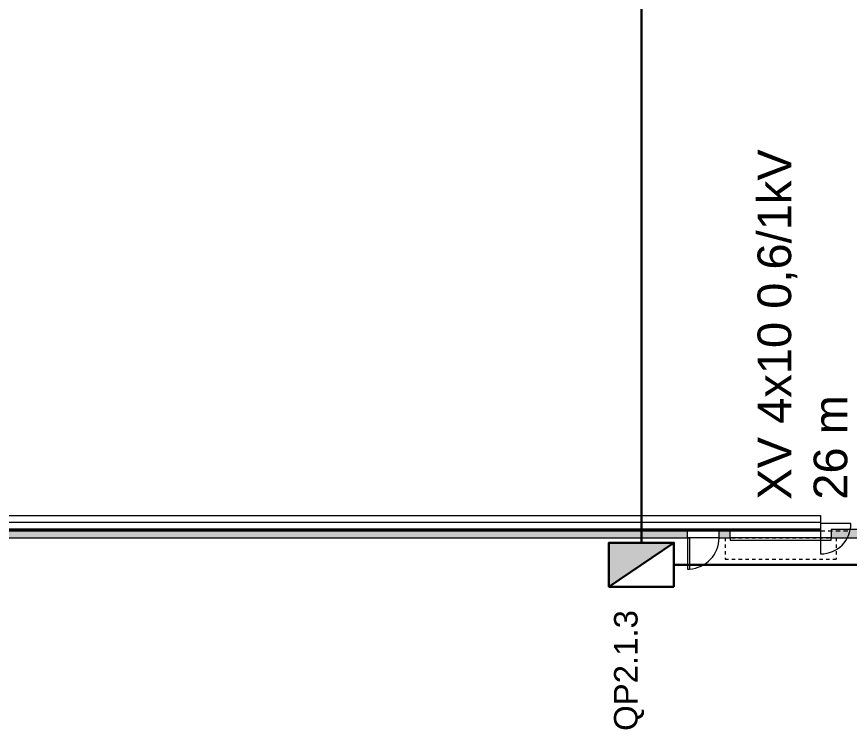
# Model space of a CAD drawing. Header units: millimetres. Extents: x -32 to 1412, y -324 to 2887.
# Drawn here: x 1017.07 to 1041.8, y 1899.53 to 1920.69 of the extents above; entities that cross this region are included whole.
import ezdxf

# ---------------------------------------------------------------- set-up
doc = ezdxf.new("R2010")
doc.units = ezdxf.units.MM
doc.header["$LTSCALE"] = 0.5
doc.linetypes.add('HIDDEN', pattern=[9.525, 6.35, -3.175])
doc.linetypes.add('Tracejado - 0_53_0_53', pattern=[0.00106, 0.00053, -0.00053])
for name, color, linetype, lineweight in [('Arq_Paredes', 7, 'CONTINUOUS', 5), ('Arq_Paredes_C', 7, 'CONTINUOUS', 9), ('Arq_pavimentos', 7, 'CONTINUOUS', 5), ('Arq_Portas', 7, 'CONTINUOUS', 5), ('Arq_Portas Folhas C', 7, 'CONTINUOUS', 9), ('arquitetura', 252, 'CONTINUOUS', 5), ('quadros eletricos', 3, 'CONTINUOUS', 30)]:
    doc.layers.add(name, color=color, linetype=linetype, lineweight=lineweight)
doc.styles.add('Arial nw', font='ARIALN.TTF')

msp = doc.modelspace()

# ---------------------------------------------------------------- hatches: boundary and pattern name
at = {"layer": 'Arq_Paredes'}
h = msp.add_hatch(color=252, dxfattribs=at)
h.paths.add_polyline_path([(1062.501, 1905.224), (1062.501, 1905.464), (1048.231, 1905.464), (1048.231, 1905.224), (1062.136, 1905.224)], flags=0)
h.paths.add_polyline_path([(1047.301, 1905.224), (1047.301, 1905.464), (1046.966, 1905.464), (1046.966, 1905.224)], flags=0)
h.paths.add_polyline_path([(1043.966, 1905.464), (1041.266, 1905.464), (1041.266, 1905.224), (1043.966, 1905.224)], flags=0)
h.paths.add_polyline_path([(1038.266, 1905.224), (1038.266, 1905.464), (1037.931, 1905.464), (1037.931, 1905.224)], flags=0)
h.paths.add_polyline_path([(1037.001, 1905.464), (1001.272, 1905.464), (1001.272, 1905.224), (1037.001, 1905.224)], flags=0)
h.paths.add_polyline_path([(1000.342, 1905.464), (986.217, 1905.464), (986.217, 1905.224), (1000.342, 1905.224)], flags=0)
at = {"layer": 'quadros eletricos'}
msp.add_hatch(color=256, dxfattribs=at).paths.add_polyline_path([(1034.663, 1903.769), (1036.593, 1905.076), (1034.663, 1905.076)])

# ---------------------------------------------------------------- linework, layer by layer
at = {"layer": 'Arq_Paredes_C', "color": 252}
for p, q in [((1037.001, 1905.464), (1001.272, 1905.464)), ((1037.001, 1905.224), (1037.001, 1905.464)), ((1038.266, 1905.464), (1037.931, 1905.464)), ((1037.931, 1905.464), (1037.931, 1905.224)), ((1038.266, 1905.224), (1038.266, 1905.464)), ((1043.966, 1905.464), (1041.266, 1905.464)), ((1041.266, 1905.464), (1041.266, 1905.224)), ((1001.272, 1905.224), (1037.001, 1905.224)), ((1037.931, 1905.224), (1038.266, 1905.224)), ((1041.266, 1905.224), (1043.027, 1905.224))]:
    msp.add_line(p, q, dxfattribs=at)
at = {"layer": 'Arq_pavimentos', "color": 252}
msp.add_line((1037.931, 1905.224), (1037.001, 1905.224), dxfattribs=at)
at = {"layer": 'Arq_Portas', "color": 252, "linetype": 'Tracejado - 0_53_0_53'}
for p, q in [((1038.116, 1905.224), (1041.416, 1905.224)), ((1038.116, 1905.224), (1038.116, 1904.589)), ((1041.416, 1905.224), (1041.416, 1904.589)), ((1038.116, 1904.589), (1041.416, 1904.589))]:
    msp.add_line(p, q, dxfattribs=at)
at = {"layer": 'Arq_Portas', "color": 252}
msp.add_arc((1037.001, 1905.224), 0.932, 273.0763, 0, dxfattribs=at)
at = {"layer": 'Arq_Portas Folhas C', "color": 252}
for p, q in [((1037.001, 1905.224), (1037.001, 1904.294)), ((1037.001, 1905.224), (1037.051, 1905.224)), ((1037.051, 1905.224), (1037.051, 1904.294)), ((1041.266, 1905.224), (1038.266, 1905.224)), ((1038.266, 1905.224), (1038.266, 1905.148)), ((1038.266, 1905.148), (1041.266, 1905.148)), ((1041.266, 1905.148), (1041.266, 1905.224)), ((1037.001, 1904.294), (1037.051, 1904.294))]:
    msp.add_line(p, q, dxfattribs=at)
at = {"layer": 'arquitetura', "color": 252}
for p, q in [((1001.171, 1905.884), (1040.951, 1905.884)), ((1040.951, 1905.884), (1040.951, 1904.742)), ((1001.171, 1905.684), (1040.951, 1905.684)), ((1001.171, 1905.484), (1040.951, 1905.484)), ((1041.851, 1905.642), (1040.951, 1905.642)), ((1001.171, 1905.454), (1040.951, 1905.454)), ((1001.171, 1905.424), (1040.951, 1905.424))]:
    msp.add_line(p, q, dxfattribs=at)
at = {"layer": 'arquitetura', "color": 252, "linetype": 'HIDDEN', "ltscale": 0.04}
msp.add_line((1040.951, 1905.424), (1041.851, 1905.424), dxfattribs=at)
at = {"layer": 'arquitetura', "color": 252}
msp.add_arc((1040.951, 1905.642), 0.9, 270, 0, dxfattribs=at)
at = {"layer": 'quadros eletricos'}
msp.add_line((1036.593, 1905.076), (1034.663, 1903.769), dxfattribs=at)
at = {"layer": 'quadros eletricos', "ltscale": 10}
msp.add_line((1036.593, 1904.423), (1043.987, 1904.423), dxfattribs=at)
msp.add_lwpolyline([(1035.628, 1905.076), (1035.628, 1957.244), (1020.755, 1957.244)], dxfattribs=at)
at = {"layer": 'quadros eletricos'}
msp.add_lwpolyline([(1036.593, 1903.769), (1034.663, 1903.769), (1034.663, 1905.076), (1036.593, 1905.076)], close=True, dxfattribs=at)
msp.add_lwpolyline([(1034.663, 1903.769), (1036.593, 1905.076), (1034.663, 1905.076), (1034.663, 1903.769)], dxfattribs=at)

# ---------------------------------------------------------------- texts
at = {"layer": 'quadros eletricos', "attachment_point": 1, "rotation": 90, "style": 'Arial nw'}
for s, width, heights, insert, char_height in [('{\\fArial|b0|i0|c0|p34;XV 4x10 0,6/1kV\\P26 m}', 17.3254, [3.323], (1039.076, 1906.351), 1), ('{\\fArial|b0|i0|c0|p34;QP2.1.3}', 3.66252, [0.976], (1034.813, 1899.488), 0.7)]:
    msp.add_mtext_dynamic_manual_height_columns(s, width=width, gutter_width=2, heights=heights, dxfattribs=dict(at, insert=insert, char_height=char_height))

doc.saveas('drawing.dxf')
